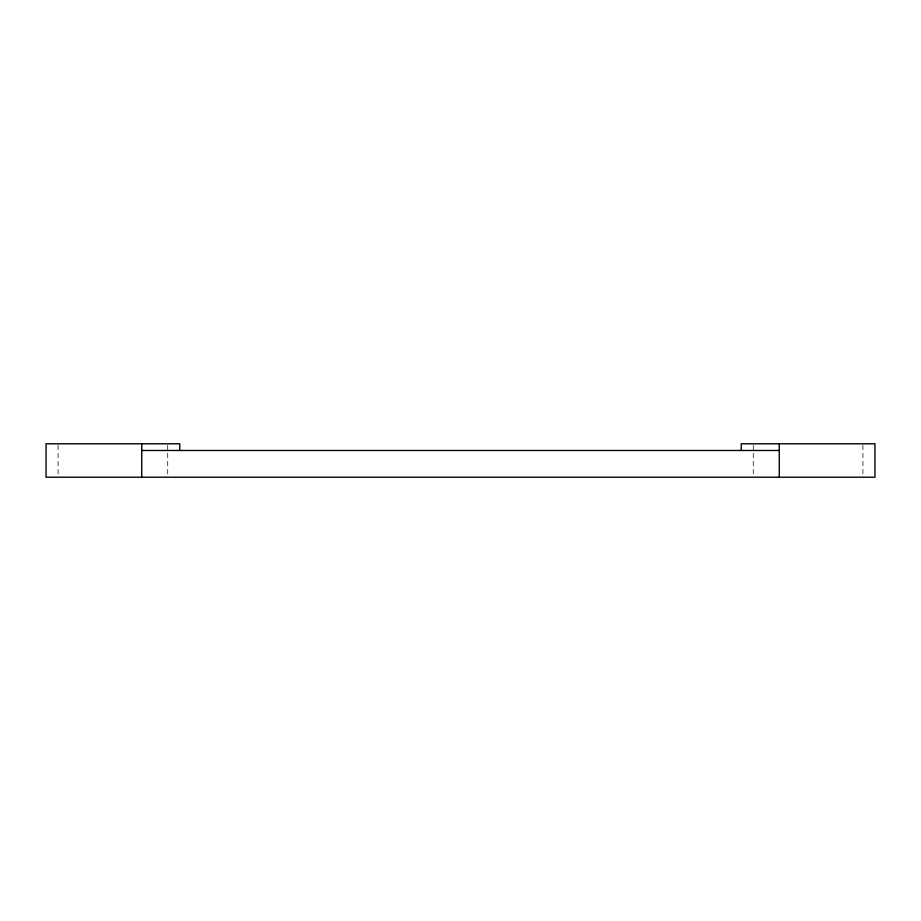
<?xml version="1.0" encoding="UTF-8"?>
<svg xmlns="http://www.w3.org/2000/svg" width="921" height="921" viewBox="0 0 921 921"><rect width="100%" height="100%" fill="white"/><g stroke="black" fill="none" stroke-linecap="round" stroke-linejoin="round"><path stroke-width="0.69" stroke-dasharray="4.61 3.45" d="M862.919 445.177L862.919 477.216M753.286 445.177L753.286 477.216M167.714 445.177L167.714 475.823M58.081 445.177L58.081 477.216"/><path stroke-width="1.38" d="M141.73 450.473L779.27 450.473M779.27 443.784L779.27 477.216M741.255 450.473L741.255 443.784L874.95 443.784L874.95 477.216L46.05 477.216L46.05 443.784L179.745 443.784L179.745 450.473M141.73 443.784L141.73 477.216"/></g></svg>
